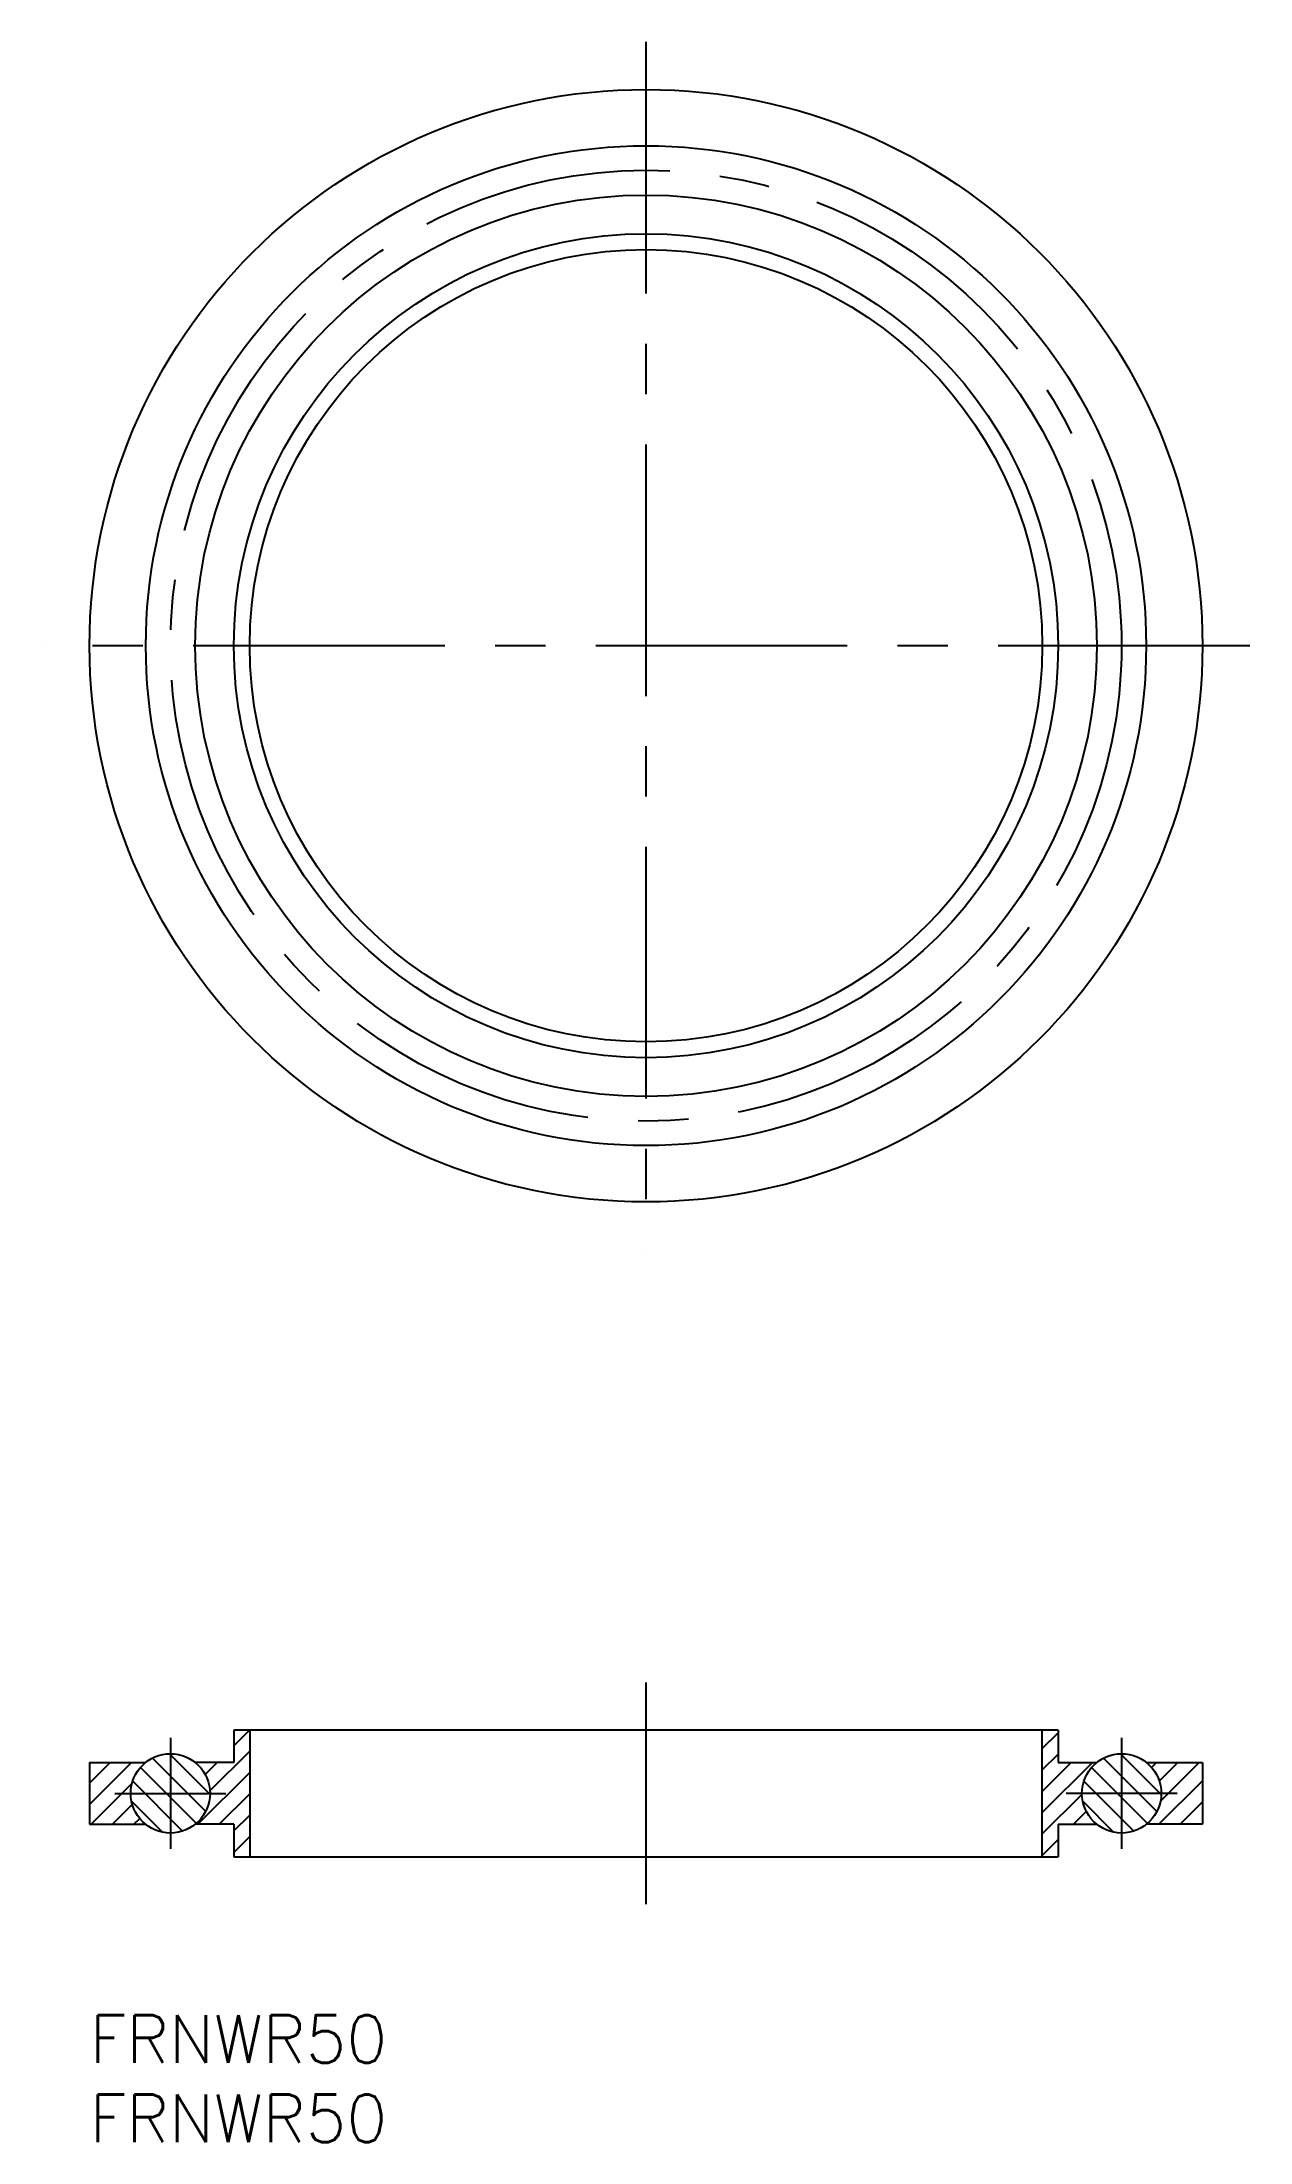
# Model space of a CAD drawing. Extents: x -3 to 73, y -8 to 125.
import ezdxf

# ---------------------------------------------------------------- set-up
doc = ezdxf.new("R2010")
doc.units = 0
doc.header["$LTSCALE"] = 0.5
doc.linetypes.add('CENTER', pattern=[50.8, 31.75, -6.35, 6.35, -6.35])
for name, color, linetype in [('MSM_CENTER', 1, 'CENTER'), ('MSM_CONTINUOUS', 7, 'CONTINUOUS'), ('MSM_NARROW', 5, 'CONTINUOUS'), ('MSM_PART_NUMBER', 7, 'CONTINUOUS')]:
    doc.layers.add(name, color=color, linetype=linetype)
doc.styles.get("Standard").update_dxf_attribs({"font": 'txt.shx', "height": 3, "bigfont": 'bigfont.shx'})

# ---------------------------------------------------------------- blocks, each defined once
blk = doc.blocks.new('*U10')
at = {"layer": 'MSM_PART_NUMBER'}
blk.add_text('FRNWR50', height=3, dxfattribs=at).set_placement((0, -3))
blk = doc.blocks.new('*U11')
at = {"layer": 'MSM_PART_NUMBER'}
blk.add_text('FRNWR50', height=3, dxfattribs=at).set_placement((0, -8))

msp = doc.modelspace()

# ---------------------------------------------------------------- linework, layer by layer
at = {"layer": 'MSM_CENTER', "color": 1, "linetype": 'CENTER'}
for p, q in [((35.1, 124.53), (35.1, 48.33)), ((73.2, 86.43), (-3, 86.43)), ((35.1, 21), (35.1, 7)), ((5.1, 17.5), (5.1, 10.5)), ((65.1, 17.5), (65.1, 10.5)), ((1.6, 14), (8.6, 14)), ((68.6, 14), (61.6, 14))]:
    msp.add_line(p, q, dxfattribs=at)
msp.add_circle((35.1, 86.43), 30, dxfattribs=at)
at = {"layer": 'MSM_CONTINUOUS'}
for p, q in [((61.1, 18), (9.1, 18)), ((9.1, 18), (9.1, 15.95)), ((10.1, 18), (10.1, 10)), ((60.1, 10), (60.1, 18)), ((61.1, 18), (61.1, 15.95)), ((0, 15.95), (0, 12.05)), ((0, 15.95), (3.55, 15.95)), ((9.1, 15.95), (6.66, 15.95)), ((61.1, 15.95), (63.54, 15.95)), ((66.66, 15.95), (70.2, 15.95)), ((70.2, 15.95), (70.2, 12.05)), ((0, 12.05), (3.55, 12.05)), ((9.1, 12.05), (6.66, 12.05)), ((9.1, 12.05), (9.1, 10)), ((61.1, 12.05), (61.1, 10)), ((61.1, 12.05), (63.54, 12.05)), ((70.2, 12.05), (66.66, 12.05)), ((9.1, 10), (61.1, 10))]:
    msp.add_line(p, q, dxfattribs=at)
for centre, radius in [((35.1, 86.43), 35.1), ((35.1, 86.43), 31.55), ((35.1, 86.43), 28.44), ((35.1, 86.43), 26), ((35.1, 86.43), 25), ((5.1, 14), 2.5), ((65.1, 14), 2.5)]:
    msp.add_circle(centre, radius, dxfattribs=at)
at = {"layer": 'MSM_NARROW', "linetype": 'CONTINUOUS'}
for p, q in [((9.1, 17.01), (10.09, 18)), ((60.1, 16.83), (61.1, 17.83)), ((0, 14.65), (1.3, 15.95)), ((0, 13.3), (2.65, 15.95)), ((3.96, 16.23), (7.33, 12.86)), ((5.04, 16.5), (7.6, 13.94)), ((6.68, 15.94), (6.69, 15.95)), ((7.29, 15.2), (8.04, 15.95)), ((7.59, 14.16), (10.1, 16.67)), ((60.1, 15.48), (61.1, 16.48)), ((60.1, 14.13), (61.92, 15.95)), ((60.1, 12.79), (63.26, 15.95)), ((63.96, 16.23), (67.33, 12.86)), ((65.04, 16.5), (67.6, 13.94)), ((66.99, 15.64), (67.31, 15.95)), ((67.48, 14.77), (68.65, 15.95)), ((67.55, 13.5), (70, 15.95)), ((0.09, 12.05), (2.68, 14.64)), ((2.72, 14.77), (5.87, 11.62)), ((3.21, 15.64), (6.74, 12.11)), ((6.83, 12.05), (10.1, 15.32)), ((62.72, 14.77), (65.87, 11.62)), ((63.21, 15.64), (66.74, 12.11)), ((67.45, 12.05), (70.2, 14.8)), ((1.44, 12.05), (2.7, 13.31)), ((2.65, 13.5), (4.6, 11.55)), ((8.18, 12.05), (10.1, 13.97)), ((60.1, 11.44), (62.6, 13.94)), ((62.65, 13.5), (64.6, 11.55)), ((68.79, 12.05), (70.2, 13.46)), ((2.79, 12.05), (3.16, 12.42)), ((9.1, 11.63), (10.1, 12.63)), ((62.06, 12.05), (62.87, 12.86)), ((63.41, 12.05), (63.46, 12.11)), ((70.14, 12.05), (70.2, 12.11)), ((9.1, 10.28), (10.1, 11.28)), ((60.1, 10.09), (61.1, 11.09))]:
    msp.add_line(p, q, dxfattribs=at)

# ---------------------------------------------------------------- block references
at = {"layer": 'MSM_CONTINUOUS'}
for name in ['*U10', '*U11']:
    msp.add_blockref(name, (0, 0), dxfattribs=at)

doc.saveas('drawing.dxf')
